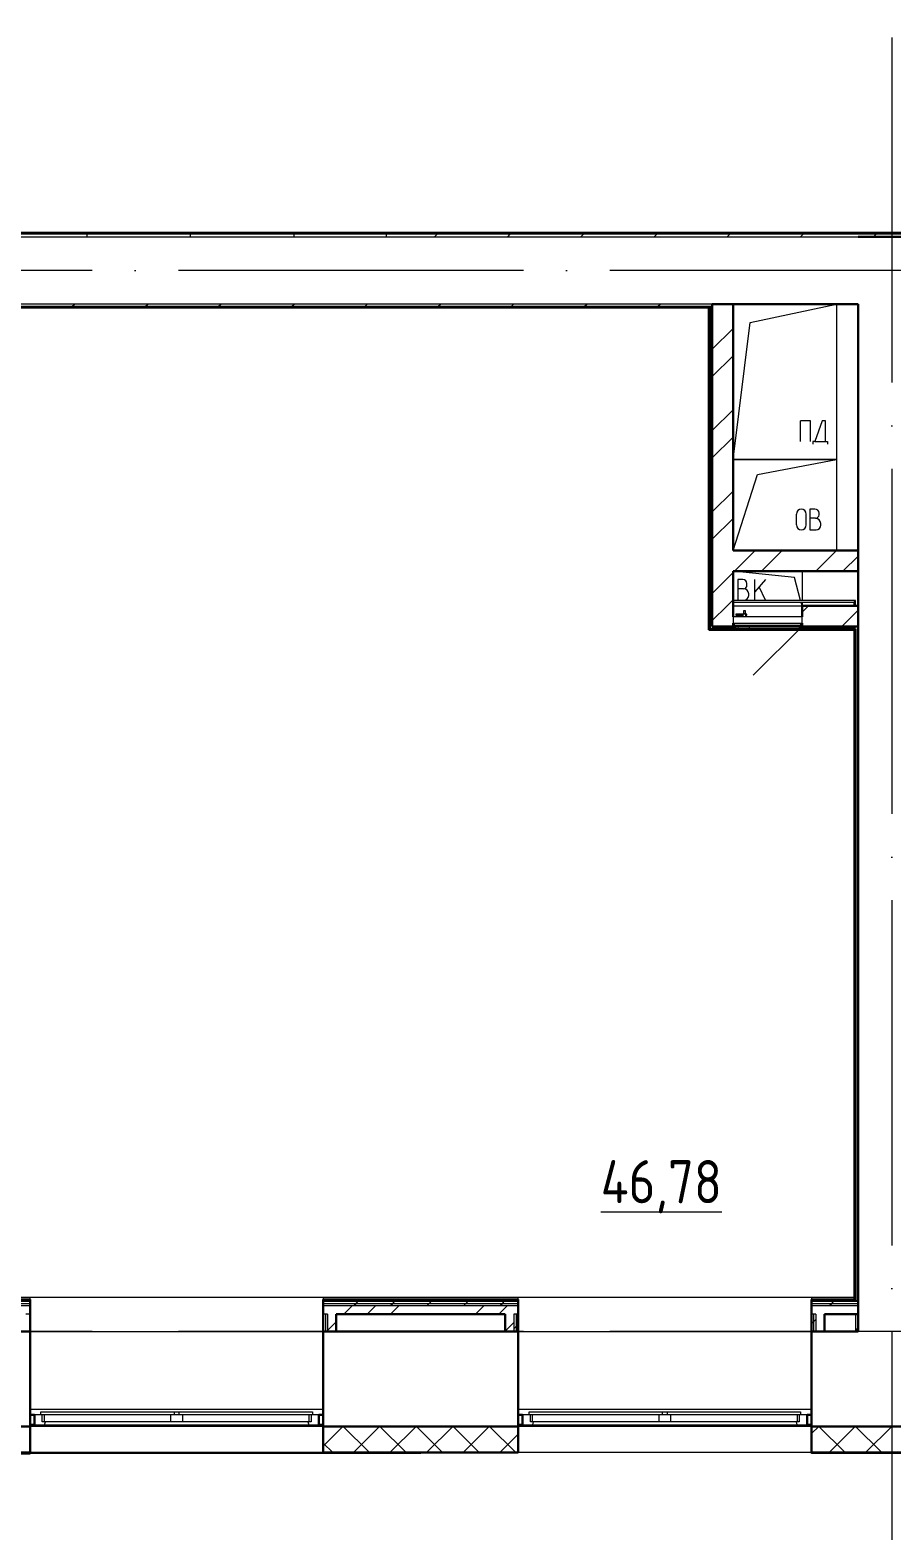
# Model space of a CAD drawing. Header units: millimetres. Extents: x -88595 to 880822, y -1054509 to -148035.
# Drawn here: x 277368 to 282365, y -284008 to -275309 of the extents above; entities that cross this region are included whole.
import ezdxf

# ---------------------------------------------------------------- set-up
doc = ezdxf.new("R2010")
doc.units = ezdxf.units.MM
doc.linetypes.add('ADSK_Линия сетки', pattern=[25, 20, -2.5, 0, -2.5])
for name, color, linetype, lineweight in [('_ Окна', 7, 'Continuous', 30), ('Марки помещений', 7, 'Continuous', 20), ('Оборудование', 7, 'Continuous', 18), ('Ограждение', 7, 'Continuous', 9), ('Окна', 7, 'Continuous', 9), ('Оси', 7, 'Continuous', 9), ('Перекрытие', 7, 'Continuous', 18), ('Стены внутренние', 7, 'Continuous', 18), ('Стены наружные', 7, 'Continuous', 18), ('Стены штриховка', 7, 'Continuous', 9)]:
    doc.layers.add(name, color=color, linetype=linetype, lineweight=lineweight)
doc.styles.add('GOST Common_2', font='GOST_Common.ttf', dxfattribs={"width": 0.9, "height": 350})

# ---------------------------------------------------------------- blocks, each defined once
blk = doc.blocks.new('2 этаж')
at = {"lineweight": 18}
for p, q in [((310876.8, 650805.3), (311377.6, 650911.5)), ((311377.6, 650911.5), (311377.6, 650011.5)), ((310777.8, 650011.5), (310876.8, 650805.3)), ((311226.2, 650235.2), (311168.8, 650235.2)), ((311168.8, 650115.2), (311168.8, 650235.2)), ((311226.2, 650115.2), (311226.2, 650235.2)), ((311295, 650235.2), (311251.3, 650115.2)), ((311314.6, 650235.2), (311295, 650235.2)), ((311314.6, 650115.2), (311314.6, 650235.2)), ((311241.3, 650115.2), (311241.3, 650100.2)), ((311251.3, 650115.2), (311241.3, 650115.2)), ((311251.3, 650115.2), (311314.6, 650115.2)), ((311314.6, 650115.2), (311324.6, 650115.2)), ((311324.6, 650115.2), (311324.6, 650100.2)), ((310777.8, 650011.5), (311377.6, 650011.5)), ((311377.6, 650011.5), (310777.8, 650011.5)), ((310919.1, 649923), (311377.6, 650011.5)), ((311377.6, 650011.5), (311377.6, 649483.4)), ((310777.8, 649483.4), (310919.1, 649923)), ((311145.4, 649631.9), (311145.4, 649694.5)), ((311202.7, 649631.9), (311202.7, 649694.5)), ((311252.9, 649723.2), (311222.9, 649723.2)), ((311222.9, 649723.2), (311222.9, 649603.2)), ((311256.2, 649669.9), (311222.9, 649669.9)), ((311276.2, 649689.9), (311276.2, 649699.9)), ((311222.9, 649603.2), (311259.6, 649603.2)), ((311286.2, 649629.9), (311286.2, 649639.9)), ((311133.2, 649327.5), (310777.8, 649363.4)), ((311169.6, 649193.4), (311133.2, 649327.5)), ((311177.8, 649363.4), (311177.8, 649193.4)), ((310835.1, 649315.2), (310805.1, 649315.2)), ((310805.1, 649315.2), (310805.1, 649195.2)), ((310838.5, 649261.8), (310805.1, 649261.8)), ((310858.5, 649281.8), (310858.5, 649291.8)), ((310868.5, 649221.8), (310868.5, 649231.8)), ((310965.1, 649315.2), (310905.1, 649243.7)), ((310905.1, 649195.2), (310905.1, 649315.2)), ((310965.1, 649195.2), (310929.2, 649272.3)), ((310805.1, 649195.2), (310841.8, 649195.2)), ((311177.8, 649163.4), (311172.3, 649183.4)), ((311177.8, 649183.4), (311177.8, 649163.4))]:
    blk.add_line(p, q, dxfattribs=at)
for centre, radius, start, end in [((311174, 649694.5), 28.7, 0, 180), ((311252.9, 649699.9), 23.3, 0, 90), ((311256.2, 649689.9), 20, 270, 0), ((311256.2, 649639.9), 30, 0, 90), ((311174, 649631.9), 28.7, 180, 0), ((311259.6, 649629.9), 26.7, 270, 0), ((310835.1, 649291.8), 23.3, 0, 90), ((310838.5, 649281.8), 20, 270, 0), ((310838.5, 649231.8), 30, 0, 90), ((310841.8, 649221.8), 26.7, 270, 0)]:
    blk.add_arc(centre, radius, start, end, dxfattribs=at)
at = {"layer": '_ Окна'}
for p, q in [((306727.5, 644474.5), (306702.5, 644474.5)), ((306727.5, 644416.5), (306727.5, 644474.5)), ((308402.5, 644474.5), (308377.5, 644474.5)), ((308377.5, 644474.5), (308377.5, 644416.5)), ((309557.5, 644474.5), (309532.5, 644474.5)), ((309557.5, 644416.5), (309557.5, 644474.5)), ((311232.5, 644474.5), (311207.5, 644474.5)), ((311207.5, 644474.5), (311207.5, 644416.5)), ((306702.5, 644416.5), (306727.5, 644416.5)), ((308377.5, 644416.5), (308402.5, 644416.5)), ((309532.5, 644416.5), (309557.5, 644416.5)), ((311207.5, 644416.5), (311232.5, 644416.5))]:
    blk.add_line(p, q, dxfattribs=at)
at = {"layer": '_ Окна', "lineweight": 18}
for p, q in [((306765.5, 644474.5), (306727.5, 644474.5)), ((306727.5, 644474.5), (306727.5, 644416.5)), ((306773.5, 644433.5), (306773.5, 644474.5)), ((308331.5, 644474.5), (308331.5, 644433.5)), ((308377.5, 644474.5), (308339.5, 644474.5)), ((308377.5, 644416.5), (308377.5, 644474.5)), ((309595.5, 644474.5), (309557.5, 644474.5)), ((309557.5, 644474.5), (309557.5, 644416.5)), ((309603.5, 644433.5), (309603.5, 644474.5)), ((311161.5, 644474.5), (311161.5, 644433.5)), ((311207.5, 644474.5), (311169.5, 644474.5)), ((311207.5, 644416.5), (311207.5, 644474.5)), ((306727.5, 644416.5), (306786.9, 644416.5)), ((306785.5, 644433.5), (306773.5, 644433.5)), ((306786.9, 644416.5), (306791.5, 644433.5)), ((308313.5, 644433.5), (308318.1, 644416.5)), ((308318.1, 644416.5), (308377.5, 644416.5)), ((308331.5, 644433.5), (308319.5, 644433.5)), ((309557.5, 644416.5), (309616.9, 644416.5)), ((309615.5, 644433.5), (309603.5, 644433.5)), ((309616.9, 644416.5), (309621.5, 644433.5)), ((311143.5, 644433.5), (311148.1, 644416.5)), ((311148.1, 644416.5), (311207.5, 644416.5)), ((311161.5, 644433.5), (311149.5, 644433.5))]:
    blk.add_line(p, q, dxfattribs=at)
at = {"layer": 'Оборудование'}
for p, q in [((310777.8, 649098.4), (310777.8, 649062)), ((311177.8, 649098.4), (310777.8, 649098.4)), ((310778.7, 649061.1), (311176.8, 649061.1)), ((310784.8, 649061.1), (310784.8, 649051.3)), ((310793.6, 649113.8), (310793.6, 649108.8)), ((310839.4, 649113.8), (310793.6, 649113.8)), ((310793.6, 649108.8), (310839.4, 649108.8)), ((310834.6, 649114.3), (310834.6, 649098.4)), ((310853.9, 649114.3), (310834.6, 649114.3)), ((310838.1, 649116.2), (310836.2, 649114.3)), ((310838.1, 649133.7), (310838.1, 649116.2)), ((310850.4, 649133.7), (310838.1, 649133.7)), ((310850.4, 649116.2), (310838.1, 649116.2)), ((310857.3, 649113.8), (310849.1, 649113.8)), ((310849.1, 649108.8), (310857.3, 649108.8)), ((310850.4, 649116.2), (310850.4, 649133.7)), ((310852.3, 649114.3), (310850.4, 649116.2)), ((310853.9, 649098.4), (310853.9, 649114.3)), ((310857.3, 649108.8), (310857.3, 649113.8)), ((311170.8, 649051.3), (311170.8, 649061.1)), ((311177.8, 649062), (311177.8, 649098.4)), ((310785.7, 649050.4), (311169.8, 649050.4)), ((310796.8, 649048.9), (310796.8, 649043.4)), ((310796.8, 649043.4), (311158.8, 649043.4)), ((310805.8, 649043.4), (310805.8, 649041.4)), ((310805.8, 649041.4), (310809.8, 649041.4)), ((310870.3, 649041.4), (310809.8, 649041.4)), ((310870.3, 649041.4), (310874.3, 649041.4)), ((310874.3, 649041.4), (310874.3, 649043.4)), ((311177.8, 649043.4), (310894.9, 648760.5)), ((311158.8, 649043.4), (311158.8, 649048.9))]:
    blk.add_line(p, q, dxfattribs=at)
for points, knots in [([(310777.8, 649062), (310777.8, 649061.9), (310777.8, 649061.8), (310777.9, 649061.6), (310778, 649061.4), (310778.1, 649061.3), (310778.3, 649061.2), (310778.5, 649061.1), (310778.6, 649061.1), (310778.7, 649061.1)], [0, 0, 0, 0, 0.166667, 0.333333, 0.458333, 0.583333, 0.708333, 0.833333, 1, 1, 1, 1]), ([(311176.8, 649061.1), (311176.9, 649061.1), (311177, 649061.1), (311177.2, 649061.2), (311177.4, 649061.3), (311177.5, 649061.4), (311177.7, 649061.6), (311177.7, 649061.8), (311177.8, 649061.9), (311177.8, 649062)], [-1, -1, -1, -1, -0.833333, -0.75, -0.583333, -0.458333, -0.333333, -0.166667, 0, 0, 0, 0]), ([(310784.8, 649051.3), (310784.8, 649051.3), (310784.8, 649051.1), (310784.9, 649050.9), (310785, 649050.7), (310785.1, 649050.6), (310785.2, 649050.5), (310785.4, 649050.5), (310785.5, 649050.4), (310785.6, 649050.4), (310785.7, 649050.4)], [0, 0, 0, 0, 0.166667, 0.333333, 0.458333, 0.583333, 0.666667, 0.75, 0.833333, 1, 1, 1, 1]), ([(310795.2, 649050.4), (310795.4, 649050.4), (310795.6, 649050.4), (310795.8, 649050.3), (310796, 649050.2), (310796.2, 649050.1), (310796.3, 649049.9), (310796.4, 649049.8), (310796.6, 649049.6), (310796.6, 649049.4), (310796.7, 649049.2), (310796.8, 649049), (310796.8, 649048.9)], [0, 0, 0, 0, 0.166667, 0.25, 0.333333, 0.416667, 0.5, 0.583333, 0.666667, 0.75, 0.833333, 1, 1, 1, 1]), ([(311158.8, 649048.9), (311158.8, 649049), (311158.8, 649049.2), (311158.9, 649049.4), (311159, 649049.6), (311159.1, 649049.8), (311159.2, 649049.9), (311159.4, 649050.1), (311159.5, 649050.2), (311159.7, 649050.3), (311160, 649050.4), (311160.2, 649050.4), (311160.3, 649050.4)], [-1, -1, -1, -1, -0.833333, -0.75, -0.666667, -0.583333, -0.5, -0.416667, -0.333333, -0.25, -0.166667, 0, 0, 0, 0]), ([(311169.8, 649050.4), (311169.9, 649050.4), (311170, 649050.4), (311170.2, 649050.5), (311170.3, 649050.5), (311170.4, 649050.6), (311170.5, 649050.7), (311170.7, 649050.9), (311170.7, 649051.1), (311170.8, 649051.3), (311170.8, 649051.3)], [-1, -1, -1, -1, -0.833333, -0.75, -0.666667, -0.583333, -0.458333, -0.333333, -0.166667, 0, 0, 0, 0])]:
    blk.add_open_spline(points, degree=3, knots=knots, dxfattribs=at)
at = {"layer": 'Ограждение'}
for p, q in [((311917.5, 651326.5), (305682.5, 651326.5)), ((310632.8, 650891.5), (310632.8, 649183.4)), ((310637.8, 649188.4), (310632.8, 649183.4)), ((310632.8, 649183.4), (310637.8, 649183.4)), ((311487.5, 649193.4), (310777.8, 649193.4)), ((310777.8, 649183.4), (311477.5, 649183.4)), ((311477.5, 649183.4), (311487.5, 649193.4)), ((311477.5, 649183.4), (311477.5, 649163.4)), ((311487.5, 649163.4), (311487.5, 649193.4)), ((311477.5, 649023.4), (311477.5, 645156.5)), ((303287.5, 645156.5), (311482.5, 645156.5)), ((306702.5, 645141.5), (306702.5, 645156.5)), ((306702.5, 645156.5), (308402.5, 645156.5)), ((308402.5, 645156.5), (308402.5, 645141.5)), ((309532.5, 645141.5), (309532.5, 645156.5)), ((309532.5, 645156.5), (311232.5, 645156.5)), ((311232.5, 645156.5), (311232.5, 645141.5)), ((311487.5, 645056.5), (311487.5, 644956.5)), ((306702.5, 644956.5), (308402.5, 644956.5)), ((309532.5, 644956.5), (311232.5, 644956.5)), ((306702.5, 644506.5), (308402.5, 644506.5)), ((309532.5, 644506.5), (311232.5, 644506.5))]:
    blk.add_line(p, q, dxfattribs=at)
at = {"layer": 'Окна'}
for p, q in [((306765.5, 644491.5), (307537.5, 644491.5)), ((306765.5, 644474.5), (306765.5, 644491.5)), ((307537.5, 644474.5), (306765.5, 644474.5)), ((306785.5, 644433.5), (306785.5, 644474.5)), ((307517.5, 644474.5), (307517.5, 644433.5)), ((307537.5, 644491.5), (307567.5, 644491.5)), ((307537.5, 644491.5), (307537.5, 644474.5)), ((307567.5, 644474.5), (307537.5, 644474.5)), ((307567.5, 644491.5), (308339.5, 644491.5)), ((307567.5, 644474.5), (307567.5, 644491.5)), ((308339.5, 644474.5), (307567.5, 644474.5)), ((307587.5, 644433.5), (307587.5, 644474.5)), ((308319.5, 644474.5), (308319.5, 644433.5)), ((308339.5, 644491.5), (308339.5, 644474.5)), ((309595.5, 644491.5), (310367.5, 644491.5)), ((309595.5, 644474.5), (309595.5, 644491.5)), ((310367.5, 644474.5), (309595.5, 644474.5)), ((309615.5, 644433.5), (309615.5, 644474.5)), ((310347.5, 644474.5), (310347.5, 644433.5)), ((310367.5, 644491.5), (310397.5, 644491.5)), ((310367.5, 644491.5), (310367.5, 644474.5)), ((310397.5, 644474.5), (310367.5, 644474.5)), ((310397.5, 644491.5), (311169.5, 644491.5)), ((310397.5, 644474.5), (310397.5, 644491.5)), ((311169.5, 644474.5), (310397.5, 644474.5)), ((310417.5, 644433.5), (310417.5, 644474.5)), ((311149.5, 644474.5), (311149.5, 644433.5)), ((311169.5, 644491.5), (311169.5, 644474.5)), ((307517.5, 644433.5), (306785.5, 644433.5)), ((306786.9, 644416.5), (308318.1, 644416.5)), ((307587.5, 644433.5), (307517.5, 644433.5)), ((308319.5, 644433.5), (307587.5, 644433.5)), ((310347.5, 644433.5), (309615.5, 644433.5)), ((309616.9, 644416.5), (311148.1, 644416.5)), ((310417.5, 644433.5), (310347.5, 644433.5)), ((311149.5, 644433.5), (310417.5, 644433.5))]:
    blk.add_line(p, q, dxfattribs=at)
at = {"layer": 'Оси', "linetype": 'ADSK_Линия сетки', "ltscale": 100}
for p, q in [((311697.5, 662456.5), (311697.5, 631330.4)), ((364564.8, 651106.5), (287587.4, 651106.5)), ((364564.8, 644956.5), (287625.2, 644956.5))]:
    blk.add_line(p, q, dxfattribs=at)
at = {"layer": 'Перекрытие', "color": 49, "ltscale": 100, "true_color": 0x464646}
for p, q in [((311377.6, 650911.5), (311377.6, 649483.4)), ((311177.8, 649363.4), (311177.8, 649193.4)), ((311177.8, 649183.4), (311177.8, 649163.4))]:
    blk.add_line(p, q, dxfattribs=at)
at = {"layer": 'Стены внутренние', "lineweight": 30}
for p, q in [((311892.5, 651301.5), (311502.5, 651301.5)), ((310777.8, 650911.5), (311502.5, 650911.5)), ((311502.5, 650911.5), (311502.5, 649483.4)), ((311502.5, 649363.4), (311502.5, 649163.4)), ((311502.5, 645056.5), (311502.5, 644956.5)), ((306702.5, 644254.5), (306702.5, 644956.5)), ((308402.5, 644956.5), (308402.5, 644254.5)), ((309457.5, 644956.5), (308477.5, 644956.5)), ((309532.5, 644254.5), (309532.5, 644956.5)), ((311232.5, 644956.5), (311232.5, 644254.5)), ((311502.5, 644956.5), (311307.5, 644956.5)), ((305612.5, 644406.5), (306702.5, 644406.5)), ((308402.5, 644406.5), (309532.5, 644406.5)), ((311232.5, 644406.5), (312352.5, 644406.5)), ((305612.5, 644254.5), (306702.5, 644254.5)), ((308402.5, 644254.5), (309532.5, 644254.5)), ((311232.5, 644254.5), (312352.5, 644254.5))]:
    blk.add_line(p, q, dxfattribs=at)
at = {"layer": 'Стены внутренние'}
for p, q in [((308402.5, 644406.5), (306702.5, 644406.5)), ((311232.5, 644406.5), (309532.5, 644406.5)), ((308402.5, 644254.5), (306702.5, 644254.5)), ((311232.5, 644254.5), (309532.5, 644254.5))]:
    blk.add_line(p, q, dxfattribs=at)
at = {"layer": 'Стены внутренние', "linetype": 'Continuous', "lineweight": 9}
for p, q in [((308404.5, 644294.5), (308516.5, 644406.5)), ((308668.1, 644256.5), (308518.1, 644406.5)), ((308578.7, 644256.5), (308728.7, 644406.5)), ((308880.3, 644256.5), (308730.3, 644406.5)), ((308790.8, 644256.5), (308940.8, 644406.5)), ((309092.4, 644256.5), (308942.4, 644406.5)), ((309002.9, 644256.5), (309152.9, 644406.5)), ((309304.5, 644256.5), (309154.5, 644406.5)), ((309215.1, 644256.5), (309365.1, 644406.5)), ((309516.7, 644256.5), (309366.7, 644406.5)), ((309427.2, 644256.5), (309532.5, 644361.8)), ((311232.5, 644364.8), (311274.3, 644406.5)), ((311425.8, 644256.5), (311275.8, 644406.5)), ((311336.4, 644256.5), (311486.4, 644406.5)), ((311638, 644256.5), (311488, 644406.5)), ((311548.5, 644256.5), (311698.5, 644406.5)), ((308456, 644256.5), (308404.5, 644308)), ((308630.2, 644254.5), (308629, 644256.5)), ((309099, 644255.2), (309098.3, 644256.5))]:
    blk.add_line(p, q, dxfattribs=at)
at = {"layer": 'Стены наружные', "lineweight": 30}
for p, q in [((311912.5, 651321.5), (305672.5, 651321.5)), ((305672.5, 650891.5), (310637.8, 650891.5)), ((310637.8, 650891.5), (310637.8, 649023.4)), ((310642.8, 650896.5), (310642.8, 649028.4)), ((310657.8, 649043.4), (310657.8, 650911.5)), ((310777.8, 650911.5), (310657.8, 650911.5)), ((310777.8, 649483.4), (310777.8, 650911.5)), ((311502.5, 649483.4), (310777.8, 649483.4)), ((311502.5, 649363.4), (311502.5, 649483.4)), ((310777.8, 649363.4), (311502.5, 649363.4)), ((310777.8, 649098.4), (310777.8, 649363.4)), ((311502.5, 649163.4), (311177.8, 649163.4)), ((311177.8, 649163.4), (311177.8, 649098.4)), ((311502.5, 645056.5), (311502.5, 649163.4)), ((310777.8, 649043.4), (310777.8, 649061.8)), ((311177.8, 649061.8), (311177.8, 649043.4)), ((310637.8, 649023.4), (311482.5, 649023.4)), ((310642.8, 649028.4), (311487.5, 649028.4)), ((310796.8, 649043.4), (310657.8, 649043.4)), ((311502.5, 649043.4), (311158.8, 649043.4)), ((311482.5, 649023.4), (311482.5, 645141.5)), ((311487.5, 645136.5), (311487.5, 649028.4)), ((306702.5, 645141.5), (305612.5, 645141.5)), ((306702.5, 645136.5), (306702.5, 645141.5)), ((309532.5, 645141.5), (308402.5, 645141.5)), ((308402.5, 645141.5), (308402.5, 645136.5)), ((309532.5, 645136.5), (309532.5, 645141.5)), ((311482.5, 645141.5), (311232.5, 645141.5)), ((311232.5, 645141.5), (311232.5, 645136.5)), ((306702.5, 644956.5), (306702.5, 645136.5)), ((308402.5, 645136.5), (308402.5, 644956.5)), ((308477.5, 645056.5), (309457.5, 645056.5)), ((308477.5, 644956.5), (308477.5, 645056.5)), ((309457.5, 645056.5), (309457.5, 644956.5)), ((309532.5, 644956.5), (309532.5, 645136.5)), ((311232.5, 645136.5), (311232.5, 644956.5)), ((311307.5, 645056.5), (311502.5, 645056.5)), ((311307.5, 644956.5), (311307.5, 645056.5)), ((311487.5, 645136.5), (311482.5, 645136.5)), ((311482.5, 645136.5), (311487.5, 645136.5)), ((306627.5, 644956.5), (306702.5, 644956.5)), ((308402.5, 644956.5), (308477.5, 644956.5)), ((309457.5, 644956.5), (309532.5, 644956.5)), ((311232.5, 644956.5), (311307.5, 644956.5)), ((306157.5, 644249.5), (306702.5, 644249.5)), ((306702.5, 644249.5), (306702.5, 644254.5))]:
    blk.add_line(p, q, dxfattribs=at)
at = {"layer": 'Стены наружные', "linetype": 'Continuous', "lineweight": 9}
for p, q in [((306729.1, 651316.5), (306734.1, 651321.5)), ((306799.8, 651316.5), (306804.8, 651321.5)), ((306870.5, 651316.5), (306875.5, 651321.5)), ((306941.3, 651316.5), (306946.3, 651321.5)), ((307012, 651316.5), (307017, 651321.5)), ((307082.7, 651316.5), (307087.7, 651321.5)), ((307153.4, 651316.5), (307158.4, 651321.5)), ((307224.1, 651316.5), (307229.1, 651321.5)), ((307294.8, 651316.5), (307299.8, 651321.5)), ((307365.5, 651316.5), (307370.5, 651321.5)), ((307436.2, 651316.5), (307441.2, 651321.5)), ((307506.9, 651316.5), (307511.9, 651321.5)), ((307577.7, 651316.5), (307582.7, 651321.5)), ((307648.4, 651316.5), (307653.4, 651321.5)), ((307719.1, 651316.5), (307724.1, 651321.5)), ((307789.8, 651316.5), (307794.8, 651321.5)), ((307860.5, 651316.5), (307865.5, 651321.5)), ((307931.2, 651316.5), (307936.2, 651321.5)), ((308001.9, 651316.5), (308006.9, 651321.5)), ((308072.6, 651316.5), (308077.6, 651321.5)), ((308143.3, 651316.5), (308148.3, 651321.5)), ((308214, 651316.5), (308219, 651321.5)), ((308284.8, 651316.5), (308289.8, 651321.5)), ((308355.5, 651316.5), (308360.5, 651321.5)), ((308426.2, 651316.5), (308431.2, 651321.5)), ((308496.9, 651316.5), (308501.9, 651321.5)), ((308567.6, 651316.5), (308572.6, 651321.5)), ((308638.3, 651316.5), (308643.3, 651321.5)), ((308709, 651316.5), (308714, 651321.5)), ((308779.7, 651316.5), (308784.7, 651321.5)), ((308850.4, 651316.5), (308855.4, 651321.5)), ((308921.2, 651316.5), (308926.2, 651321.5)), ((308991.9, 651316.5), (308996.9, 651321.5)), ((309062.6, 651316.5), (309067.6, 651321.5)), ((309133.3, 651316.5), (309138.3, 651321.5)), ((309204, 651316.5), (309209, 651321.5)), ((309274.7, 651316.5), (309279.7, 651321.5)), ((309345.4, 651316.5), (309350.4, 651321.5)), ((309416.1, 651316.5), (309421.1, 651321.5)), ((309486.8, 651316.5), (309491.8, 651321.5)), ((309557.6, 651316.5), (309562.6, 651321.5)), ((309628.3, 651316.5), (309633.3, 651321.5)), ((309699, 651316.5), (309704, 651321.5)), ((309769.7, 651316.5), (309774.7, 651321.5)), ((309840.4, 651316.5), (309845.4, 651321.5)), ((309911.1, 651316.5), (309916.1, 651321.5)), ((309981.8, 651316.5), (309986.8, 651321.5)), ((310052.5, 651316.5), (310057.5, 651321.5)), ((310123.2, 651316.5), (310128.2, 651321.5)), ((310193.9, 651316.5), (310198.9, 651321.5)), ((310264.7, 651316.5), (310269.7, 651321.5)), ((310335.4, 651316.5), (310340.4, 651321.5)), ((310406.1, 651316.5), (310411.1, 651321.5)), ((310476.8, 651316.5), (310481.8, 651321.5)), ((310547.5, 651316.5), (310552.5, 651321.5)), ((310618.2, 651316.5), (310623.2, 651321.5)), ((310688.9, 651316.5), (310693.9, 651321.5)), ((310759.6, 651316.5), (310764.6, 651321.5)), ((310830.3, 651316.5), (310835.3, 651321.5)), ((310901.1, 651316.5), (310906.1, 651321.5)), ((310971.8, 651316.5), (310976.8, 651321.5)), ((311042.5, 651316.5), (311047.5, 651321.5)), ((311113.2, 651316.5), (311118.2, 651321.5)), ((311183.9, 651316.5), (311188.9, 651321.5)), ((311254.6, 651316.5), (311259.6, 651321.5)), ((311325.3, 651316.5), (311330.3, 651321.5)), ((311396, 651316.5), (311401, 651321.5)), ((311466.7, 651316.5), (311471.7, 651321.5)), ((311537.5, 651316.5), (311542.5, 651321.5)), ((311608.2, 651316.5), (311613.2, 651321.5)), ((311678.9, 651316.5), (311683.9, 651321.5)), ((307033.5, 651301.5), (307033.5, 651316.5)), ((307633.5, 651301.5), (307633.5, 651316.5)), ((308233.5, 651301.5), (308233.5, 651316.5)), ((309047.6, 651301.5), (309062.6, 651316.5)), ((309471.8, 651301.5), (309486.8, 651316.5)), ((309896.1, 651301.5), (309911.1, 651316.5)), ((310320.4, 651301.5), (310335.4, 651316.5)), ((310744.6, 651301.5), (310759.6, 651316.5)), ((311168.9, 651301.5), (311183.9, 651316.5)), ((311593.2, 651301.5), (311608.2, 651316.5)), ((306728.4, 650891.5), (306733.4, 650896.5)), ((306799.1, 650891.5), (306804.1, 650896.5)), ((306869.8, 650891.5), (306874.8, 650896.5)), ((306940.5, 650891.5), (306945.5, 650896.5)), ((306945.5, 650896.5), (306960.5, 650911.5)), ((307011.2, 650891.5), (307016.2, 650896.5)), ((307081.9, 650891.5), (307086.9, 650896.5)), ((307152.7, 650891.5), (307157.7, 650896.5)), ((307223.4, 650891.5), (307228.4, 650896.5)), ((307294.1, 650891.5), (307299.1, 650896.5)), ((307364.8, 650891.5), (307369.8, 650896.5)), ((307369.8, 650896.5), (307384.8, 650911.5)), ((307435.5, 650891.5), (307440.5, 650896.5)), ((307506.2, 650891.5), (307511.2, 650896.5)), ((307576.9, 650891.5), (307581.9, 650896.5)), ((307647.6, 650891.5), (307652.6, 650896.5)), ((307718.3, 650891.5), (307723.3, 650896.5)), ((307789, 650891.5), (307794, 650896.5)), ((307794, 650896.5), (307809, 650911.5)), ((307859.8, 650891.5), (307864.8, 650896.5)), ((307930.5, 650891.5), (307935.5, 650896.5)), ((308001.2, 650891.5), (308006.2, 650896.5)), ((308071.9, 650891.5), (308076.9, 650896.5)), ((308142.6, 650891.5), (308147.6, 650896.5)), ((308213.3, 650891.5), (308218.3, 650896.5)), ((308218.3, 650896.5), (308233.3, 650911.5)), ((308284, 650891.5), (308289, 650896.5)), ((308354.7, 650891.5), (308359.7, 650896.5)), ((308425.4, 650891.5), (308430.4, 650896.5)), ((308496.2, 650891.5), (308501.2, 650896.5)), ((308566.9, 650891.5), (308571.9, 650896.5)), ((308637.6, 650891.5), (308642.6, 650896.5)), ((308642.6, 650896.5), (308657.6, 650911.5)), ((308708.3, 650891.5), (308713.3, 650896.5)), ((308779, 650891.5), (308784, 650896.5)), ((308849.7, 650891.5), (308854.7, 650896.5)), ((308920.4, 650891.5), (308925.4, 650896.5)), ((308991.1, 650891.5), (308996.1, 650896.5)), ((309061.8, 650891.5), (309066.8, 650896.5)), ((309066.8, 650896.5), (309081.8, 650911.5)), ((309132.6, 650891.5), (309137.6, 650896.5)), ((309203.3, 650891.5), (309208.3, 650896.5)), ((309274, 650891.5), (309279, 650896.5)), ((309344.7, 650891.5), (309349.7, 650896.5)), ((309415.4, 650891.5), (309420.4, 650896.5)), ((309486.1, 650891.5), (309491.1, 650896.5)), ((309491.1, 650896.5), (309506.1, 650911.5)), ((309556.8, 650891.5), (309561.8, 650896.5)), ((309627.5, 650891.5), (309632.5, 650896.5)), ((309698.2, 650891.5), (309703.2, 650896.5)), ((309768.9, 650891.5), (309773.9, 650896.5)), ((309839.7, 650891.5), (309844.7, 650896.5)), ((309910.4, 650891.5), (309915.4, 650896.5)), ((309915.4, 650896.5), (309930.4, 650911.5)), ((309981.1, 650891.5), (309986.1, 650896.5)), ((310051.8, 650891.5), (310056.8, 650896.5)), ((310122.5, 650891.5), (310127.5, 650896.5)), ((310193.2, 650891.5), (310198.2, 650896.5)), ((310263.9, 650891.5), (310268.9, 650896.5)), ((310334.6, 650891.5), (310339.6, 650896.5)), ((310339.6, 650896.5), (310354.6, 650911.5)), ((310405.3, 650891.5), (310410.3, 650896.5)), ((310476.1, 650891.5), (310481.1, 650896.5)), ((310546.8, 650891.5), (310551.8, 650896.5)), ((310617.5, 650891.5), (310622.5, 650896.5)), ((310637.8, 650841.1), (310642.8, 650846.1)), ((310637.8, 650770.4), (310642.8, 650775.4)), ((310657.8, 650649.3), (310777.8, 650769.3)), ((310637.8, 650699.7), (310642.8, 650704.7)), ((310637.8, 650628.9), (310642.8, 650633.9)), ((310637.8, 650558.2), (310642.8, 650563.2)), ((310657.8, 650492.1), (310777.8, 650612.1)), ((310637.8, 650487.5), (310642.8, 650492.5)), ((310637.8, 650416.8), (310642.8, 650421.8)), ((310637.8, 650346.1), (310642.8, 650351.1)), ((310637.8, 650275.4), (310642.8, 650280.4)), ((310657.8, 650177.8), (310777.8, 650297.8)), ((310637.8, 650204.7), (310642.8, 650209.7)), ((310637.8, 650134), (310642.8, 650139)), ((310657.8, 650020.7), (310777.8, 650140.7)), ((310637.8, 650063.3), (310642.8, 650068.3)), ((310637.8, 649992.6), (310642.8, 649997.6)), ((310637.8, 649921.8), (310642.8, 649926.8)), ((310637.8, 649851.1), (310642.8, 649856.1)), ((310637.8, 649780.4), (310642.8, 649785.4)), ((310657.8, 649706.4), (310777.8, 649826.4)), ((310637.8, 649709.7), (310642.8, 649714.7)), ((310657.8, 649549.2), (310777.8, 649669.2)), ((310637.8, 649639), (310642.8, 649644)), ((310637.8, 649568.3), (310642.8, 649573.3)), ((310637.8, 649497.6), (310642.8, 649502.6)), ((310637.8, 649426.9), (310642.8, 649431.9)), ((310786.2, 649363.4), (310906.2, 649483.4)), ((310943.4, 649363.4), (311063.4, 649483.4)), ((311257.7, 649363.4), (311377.7, 649483.4)), ((311414.9, 649363.4), (311502.5, 649451)), ((310637.8, 649356.2), (310642.8, 649361.2)), ((310657.8, 649234.9), (310777.8, 649354.9)), ((310637.8, 649285.4), (310642.8, 649290.4)), ((310637.8, 649214.7), (310642.8, 649219.7)), ((310637.8, 649144), (310642.8, 649149)), ((310657.8, 649077.8), (310743.4, 649163.4)), ((310743.4, 649163.4), (310777.8, 649197.8)), ((311177.8, 649126.3), (311214.9, 649163.4)), ((310637.8, 649073.3), (310642.8, 649078.3)), ((311409.2, 649043.4), (311502.5, 649136.7)), ((310658.5, 649023.4), (310663.5, 649028.4)), ((310729.3, 649023.4), (310734.3, 649028.4)), ((310800, 649023.4), (310805, 649028.4)), ((310870.7, 649023.4), (310875.7, 649028.4)), ((310941.4, 649023.4), (310946.4, 649028.4)), ((311012.1, 649023.4), (311017.1, 649028.4)), ((311082.8, 649023.4), (311087.8, 649028.4)), ((311153.5, 649023.4), (311158.5, 649028.4)), ((311224.2, 649023.4), (311229.2, 649028.4)), ((311233.5, 649028.4), (311233.5, 649043.4)), ((311294.9, 649023.4), (311299.9, 649028.4)), ((311365.7, 649023.4), (311370.7, 649028.4)), ((311436.4, 649023.4), (311441.4, 649028.4)), ((311482.5, 648998.8), (311487.5, 649003.8)), ((311482.5, 648928.1), (311487.5, 648933.1)), ((311482.5, 648857.4), (311487.5, 648862.4)), ((311482.5, 648786.7), (311487.5, 648791.7)), ((311482.5, 648716), (311487.5, 648721)), ((311482.5, 648645.3), (311487.5, 648650.3)), ((311482.5, 648574.5), (311487.5, 648579.5)), ((311482.5, 648503.8), (311487.5, 648508.8)), ((311482.5, 648433.1), (311487.5, 648438.1)), ((311482.5, 648362.4), (311487.5, 648367.4)), ((311482.5, 648291.7), (311487.5, 648296.7)), ((311482.5, 648221), (311487.5, 648226)), ((311482.5, 648150.3), (311487.5, 648155.3)), ((311482.5, 648079.6), (311487.5, 648084.6)), ((311482.5, 648008.9), (311487.5, 648013.9)), ((311482.5, 647938.2), (311487.5, 647943.2)), ((311482.5, 647867.4), (311487.5, 647872.4)), ((311482.5, 647796.7), (311487.5, 647801.7)), ((311482.5, 647726), (311487.5, 647731)), ((311482.5, 647655.3), (311487.5, 647660.3)), ((311482.5, 647584.6), (311487.5, 647589.6)), ((311482.5, 647513.9), (311487.5, 647518.9)), ((311482.5, 647443.2), (311487.5, 647448.2)), ((311482.5, 647372.5), (311487.5, 647377.5)), ((311482.5, 647301.8), (311487.5, 647306.8)), ((311482.5, 647231), (311487.5, 647236)), ((311482.5, 647160.3), (311487.5, 647165.3)), ((311482.5, 647089.6), (311487.5, 647094.6)), ((311482.5, 647018.9), (311487.5, 647023.9)), ((311482.5, 646948.2), (311487.5, 646953.2)), ((311482.5, 646877.5), (311487.5, 646882.5)), ((311482.5, 646806.8), (311487.5, 646811.8)), ((311482.5, 646736.1), (311487.5, 646741.1)), ((311482.5, 646665.4), (311487.5, 646670.4)), ((311482.5, 646594.7), (311487.5, 646599.7)), ((311482.5, 646523.9), (311487.5, 646528.9)), ((311482.5, 646453.2), (311487.5, 646458.2)), ((311482.5, 646382.5), (311487.5, 646387.5)), ((311482.5, 646311.8), (311487.5, 646316.8)), ((311482.5, 646241.1), (311487.5, 646246.1)), ((311482.5, 646170.4), (311487.5, 646175.4)), ((311482.5, 646099.7), (311487.5, 646104.7)), ((311482.5, 646029), (311487.5, 646034)), ((311482.5, 645958.3), (311487.5, 645963.3)), ((311482.5, 645887.5), (311487.5, 645892.5)), ((311482.5, 645816.8), (311487.5, 645821.8)), ((311482.5, 645746.1), (311487.5, 645751.1)), ((311482.5, 645675.4), (311487.5, 645680.4)), ((311482.5, 645604.7), (311487.5, 645609.7)), ((311482.5, 645534), (311487.5, 645539)), ((311482.5, 645463.3), (311487.5, 645468.3)), ((311482.5, 645392.6), (311487.5, 645397.6)), ((311482.5, 645321.9), (311487.5, 645326.9)), ((311482.5, 645251.1), (311487.5, 645256.1)), ((308402.5, 645141), (308403, 645141.5)), ((308468.7, 645136.5), (308473.7, 645141.5)), ((308539.4, 645136.5), (308544.4, 645141.5)), ((308610.1, 645136.5), (308615.1, 645141.5)), ((308680.9, 645136.5), (308685.9, 645141.5)), ((308751.6, 645136.5), (308756.6, 645141.5)), ((308822.3, 645136.5), (308827.3, 645141.5)), ((308893, 645136.5), (308898, 645141.5)), ((308963.7, 645136.5), (308968.7, 645141.5)), ((309034.4, 645136.5), (309039.4, 645141.5)), ((309105.1, 645136.5), (309110.1, 645141.5)), ((309175.8, 645136.5), (309180.8, 645141.5)), ((309246.5, 645136.5), (309251.5, 645141.5)), ((309317.2, 645136.5), (309322.2, 645141.5)), ((309388, 645136.5), (309393, 645141.5)), ((309458.7, 645136.5), (309463.7, 645141.5)), ((311297.1, 645136.5), (311302.1, 645141.5)), ((311367.9, 645136.5), (311372.9, 645141.5)), ((311438.6, 645136.5), (311443.6, 645141.5)), ((311482.5, 645180.4), (311487.5, 645185.4)), ((306701, 645136.5), (306702.5, 645138.1)), ((308522.1, 645056.5), (308572.1, 645106.5)), ((308580.1, 645106.5), (308592.6, 645119)), ((308592.6, 645119), (308605.1, 645131.5)), ((308657.1, 645056.5), (308707.1, 645106.5)), ((308792, 645056.5), (308842, 645106.5)), ((308792.3, 645106.5), (308804.8, 645119)), ((308804.8, 645119), (308817.3, 645131.5)), ((308817.3, 645131.5), (308822.3, 645136.5)), ((309004.4, 645106.5), (309016.9, 645119)), ((309016.9, 645119), (309029.4, 645131.5)), ((309216.5, 645106.5), (309229, 645119)), ((309229, 645119), (309241.5, 645131.5)), ((309241.5, 645131.5), (309246.5, 645136.5)), ((309285.5, 645056.5), (309335.5, 645106.5)), ((309420.4, 645056.5), (309470.4, 645106.5)), ((309428.7, 645106.5), (309441.2, 645119)), ((309441.2, 645119), (309453.7, 645131.5)), ((309529.4, 645136.5), (309532.5, 645139.6)), ((311337.9, 645106.5), (311350.4, 645119)), ((311350.4, 645119), (311362.9, 645131.5)), ((311362.9, 645131.5), (311367.9, 645136.5)), ((308427.5, 644961.9), (308477.5, 645011.9)), ((309457.5, 644958.7), (309507.5, 645008.7)), ((309507.5, 644973.2), (309520, 644985.7)), ((309520, 644985.7), (309532.5, 644998.2)), ((311232.5, 645001.1), (311245, 645013.6)), ((311245, 645013.6), (311257.5, 645026.1))]:
    blk.add_line(p, q, dxfattribs=at)
at = {"layer": 'Стены наружные'}
for p, q in [((305672.5, 651301.5), (311502.5, 651301.5)), ((310657.8, 650911.5), (305672.5, 650911.5)), ((310777.8, 649163.4), (311177.8, 649163.4)), ((311487.5, 644971.5), (311495, 644971.5)), ((311495, 644956.5), (311495, 644971.5)), ((308967.5, 644249.5), (306702.5, 644249.5)), ((308402.5, 644249.5), (308402.5, 644254.5)), ((308967.5, 644249.5), (308967.5, 644254.5)), ((311232.5, 644249.5), (311232.5, 644254.5)), ((311792.5, 644249.5), (311232.5, 644249.5))]:
    blk.add_line(p, q, dxfattribs=at)
at = {"layer": 'Стены штриховка'}
for p, q in [((311892.5, 651316.5), (305672.5, 651316.5)), ((308767.5, 651316.5), (308767.5, 651301.5)), ((310657.8, 650896.5), (305672.5, 650896.5)), ((306702.5, 645136.5), (305612.5, 645136.5)), ((305612.5, 645136.5), (306702.5, 645136.5)), ((305612.5, 645131.5), (306702.5, 645131.5)), ((305612.5, 645119), (306702.5, 645119)), ((305612.5, 645106.5), (306702.5, 645106.5)), ((306702.5, 645056.5), (306677.5, 645056.5)), ((309532.5, 645136.5), (308402.5, 645136.5)), ((308402.5, 645136.5), (309532.5, 645136.5)), ((308402.5, 645131.5), (309532.5, 645131.5)), ((308402.5, 645119), (309532.5, 645119)), ((308402.5, 645106.5), (309532.5, 645106.5)), ((308427.5, 645056.5), (308402.5, 645056.5)), ((308415, 645056.5), (308415, 644956.5)), ((308427.5, 645056.5), (308427.5, 644956.5)), ((309532.5, 645056.5), (309507.5, 645056.5)), ((309507.5, 645056.5), (309507.5, 644956.5)), ((309520, 645056.5), (309520, 644956.5)), ((311482.5, 645136.5), (311232.5, 645136.5)), ((311232.5, 645136.5), (311482.5, 645136.5)), ((311232.5, 645131.5), (311502.5, 645131.5)), ((311232.5, 645119), (311502.5, 645119)), ((311232.5, 645106.5), (311502.5, 645106.5)), ((311257.5, 645056.5), (311232.5, 645056.5)), ((311245, 645056.5), (311245, 644956.5)), ((311257.5, 645056.5), (311257.5, 644956.5)), ((311487.5, 645136.5), (311502.5, 645136.5)), ((306702.5, 644330.5), (306700.5, 644330.5)), ((308404.5, 644330.5), (308402.5, 644330.5)), ((308404.5, 644330.5), (308404.5, 644256.5)), ((309532.5, 644330.5), (309530.5, 644330.5)), ((309530.5, 644256.5), (309530.5, 644330.5)), ((311234.5, 644330.5), (311232.5, 644330.5)), ((311234.5, 644330.5), (311234.5, 644256.5)), ((308404.5, 644256.5), (309530.5, 644256.5)), ((311234.5, 644256.5), (312350.5, 644256.5))]:
    blk.add_line(p, q, dxfattribs=at)
at = {"layer": 'Марки помещений', "style": 'GOST Common_2', "width": 0.9}
blk.add_text('%%U46,78', height=250, dxfattribs=at).set_placement((310011, 645699.9))

msp = doc.modelspace()

# ---------------------------------------------------------------- block references
at = {"layer": 'Оборудование', "color": 5, "true_color": 0x0000ff}
msp.add_blockref('2 этаж', (-29334.2, -927808.4), dxfattribs=at)

doc.saveas('drawing.dxf')
